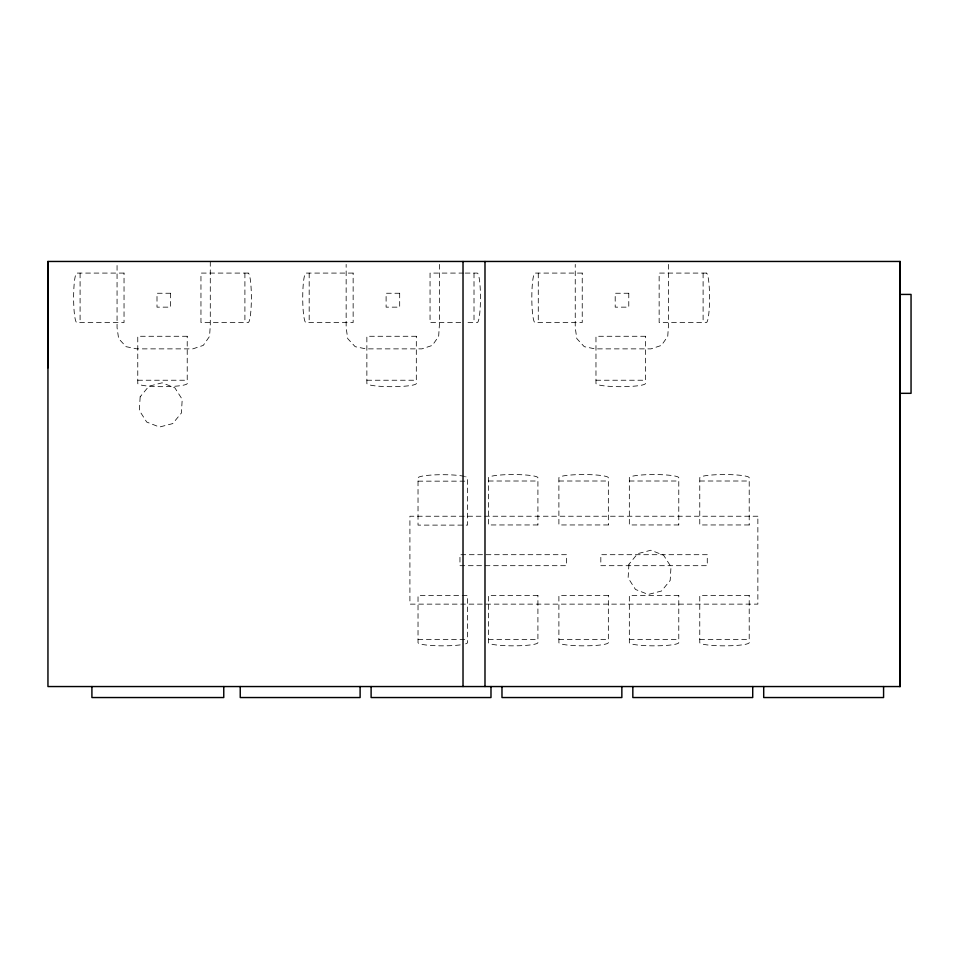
<?xml version="1.0" encoding="UTF-8"?>
<svg xmlns="http://www.w3.org/2000/svg" width="959" height="959" viewBox="0 0 959 959"><rect width="100%" height="100%" fill="white"/><g stroke="black" fill="none" stroke-linecap="round" stroke-linejoin="round"><path stroke-width="0.72" stroke-dasharray="4.79 3.6" d="M463.748 273.087L430.052 273.087L430.052 322.536L463.748 322.536M465.211 273.087L477.234 273.087A24.718 3.225 -90 0 1 480.459 297.817A24.718 3.225 -90 0 1 477.234 322.536L465.211 322.536M137.772 380.232L187.221 380.232M366.865 380.232L416.314 380.232M595.971 380.232L645.419 380.232M418.028 481.154L467.477 481.154M488.467 481.01L537.915 481.01M558.893 481.01L608.342 481.01M629.332 481.01L678.78 481.01M699.77 481.01L749.207 481.01M418.028 639.389L467.477 639.389M488.467 639.389L537.915 639.389M558.893 639.389L608.342 639.389M629.332 639.389L678.78 639.389M699.77 639.389L749.207 639.389M703.103 273.087L703.103 322.536M668.483 264.432L668.483 325.293L667.74 336.405L661.434 345.408L650.993 348.872L595.071 348.872L584.259 346.678L576.803 338.599L575.244 327.63L575.244 264.408M538.275 273.087L538.275 322.536M474.01 273.087L474.01 322.536M439.378 264.432L439.378 325.293L438.647 336.405L432.341 345.408L421.9 348.872L365.978 348.872L355.166 346.678L347.709 338.599L346.151 327.63L346.151 264.408M309.182 273.087L309.182 322.536M244.905 273.087L244.905 322.536M210.285 261.471L210.285 325.293L209.553 336.405L203.248 345.408L192.807 348.872L136.885 348.872L126.073 346.678L118.616 338.599L117.058 327.63L117.058 264.408M80.088 273.087L80.088 322.536M460.236 644.892A24.718 3.225 0 0 1 433.288 645.599A24.718 3.225 0 0 1 418.028 642.614L418.028 595.431L467.477 595.431L467.477 642.614A24.718 3.225 0 0 1 465.594 643.849M464.564 476.407A24.718 3.225 0 0 0 436.753 474.801A24.718 3.225 0 0 0 418.028 477.93L418.028 525.112L467.477 525.112L467.477 477.93A24.718 3.225 0 0 0 465.594 476.695M140.158 396.834L139.343 410.5L146.703 422.044L159.446 427.043L172.704 423.602L181.395 413.017L182.21 399.352L174.85 387.82L162.095 382.821L148.849 386.261L140.158 396.834M628.936 564.264L628.121 577.929L635.493 589.461L648.236 594.46L661.482 591.02L670.185 580.447L671 566.781L663.628 555.237L650.885 550.238L637.639 553.679L628.936 564.264M124.035 273.087L76.864 273.087A24.718 3.225 90 0 0 73.627 297.817A24.718 3.225 90 0 0 76.864 322.536L124.035 322.536L124.035 273.087M248.141 273.087L200.958 273.087L200.958 322.536L248.141 322.536A24.718 3.225 -90 0 0 251.366 297.817A24.718 3.225 -90 0 0 248.141 273.087M353.14 273.087L305.957 273.087A24.718 3.225 90 0 0 302.732 297.817A24.718 3.225 90 0 0 305.957 322.536L353.14 322.536L353.14 273.087M582.233 273.087L535.05 273.087A24.718 3.225 90 0 0 531.825 297.817A24.718 3.225 90 0 0 535.05 322.536L582.233 322.536L582.233 273.087M706.327 273.087L659.145 273.087L659.145 322.536L706.327 322.536A24.718 3.225 -90 0 0 709.552 297.817A24.718 3.225 -90 0 0 706.327 273.087M170.582 293.25L157 293.25L157 307.144L170.582 307.144L170.582 293.25M399.687 293.25L386.105 293.25L386.105 307.144L399.687 307.144L399.687 293.25M628.78 293.25L615.199 293.25L615.199 307.144L628.78 307.144L628.78 293.25M187.221 336.273L137.772 336.273L137.772 383.456A24.718 3.225 0 0 0 162.503 386.681A24.718 3.225 0 0 0 187.221 383.456L187.221 336.273M416.314 336.273L366.865 336.273L366.865 383.456A24.718 3.225 0 0 0 391.596 386.681A24.718 3.225 0 0 0 416.314 383.456L416.314 336.273M645.419 336.273L595.971 336.273L595.971 383.456A24.718 3.225 0 0 0 620.689 386.681A24.718 3.225 0 0 0 645.419 383.456L645.419 336.273M757.862 516.23L409.913 516.23L409.913 604.134L757.862 604.134L757.862 516.23M537.915 524.957L488.467 524.957L488.467 477.774A24.718 3.225 0 0 1 513.185 474.549A24.718 3.225 0 0 1 537.915 477.774L537.915 524.957M608.342 524.957L558.893 524.957L558.893 477.774A24.718 3.225 0 0 1 583.623 474.549A24.718 3.225 0 0 1 608.342 477.774L608.342 524.957M678.78 524.957L629.332 524.957L629.332 477.774A24.718 3.225 0 0 1 654.05 474.549A24.718 3.225 0 0 1 678.78 477.774L678.78 524.957M749.207 524.957L699.77 524.957L699.77 477.774A24.718 3.225 0 0 1 724.489 474.549A24.718 3.225 0 0 1 749.207 477.774L749.207 524.957M566.409 554.698L459.96 554.698L459.96 565.69L566.409 565.69L566.409 554.698M707.274 554.698L600.825 554.698L600.825 565.69L707.274 565.69L707.274 554.698M537.915 595.431L488.467 595.431L488.467 642.614A24.718 3.225 0 0 0 513.185 645.839A24.718 3.225 0 0 0 537.915 642.614L537.915 595.431M608.342 595.431L558.893 595.431L558.893 642.614A24.718 3.225 0 0 0 583.623 645.839A24.718 3.225 0 0 0 608.342 642.614L608.342 595.431M678.78 595.431L629.332 595.431L629.332 642.614A24.718 3.225 0 0 0 654.05 645.839A24.718 3.225 0 0 0 678.78 642.614L678.78 595.431M749.207 595.431L699.77 595.431L699.77 642.614A24.718 3.225 0 0 0 724.489 645.839A24.718 3.225 0 0 0 749.207 642.614L749.207 595.431"/><path stroke-width="1.44" d="M900.057 261.459L900.057 686.548L900.057 261.459L47.95 261.459L47.95 686.548L900.057 686.548M900.057 294.425L911.05 294.425L911.05 393.322L900.057 393.322M47.95 261.459L47.998 367.753M883.575 686.548L883.575 697.541L763.7 697.541L763.7 686.548M752.719 686.548L752.719 697.541L632.832 697.541L632.832 686.548M621.852 686.548L621.852 697.541L501.977 697.541L501.977 686.548M490.984 686.548L490.984 697.541L371.109 697.541L371.109 686.548M484.99 261.495L484.99 686.512M463.017 261.495L463.017 686.512M360.116 686.548L360.116 697.541L240.241 697.541L240.241 686.548M223.759 686.548L223.759 697.541L91.908 697.541L91.908 686.548"/></g></svg>
